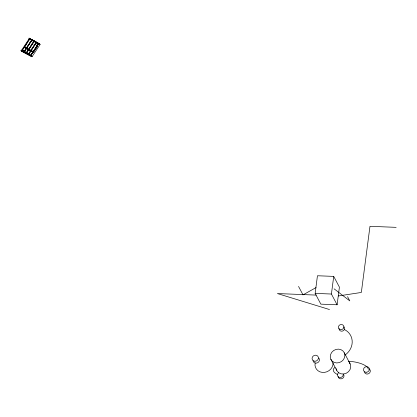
<?xml version="1.0" encoding="UTF-8"?>
<svg xmlns="http://www.w3.org/2000/svg" width="417" height="417" viewBox="0 0 417 417"><rect width="100%" height="100%" fill="white"/><g stroke="black" fill="none" stroke-linecap="round" stroke-linejoin="round"><path stroke-width="0.63" d="M36.722 46.214L36.993 46.021M26.094 48.586L26.422 48.581M315.169 362.993L314.991 365.287A9.257 8.382 -27.9 0 0 324.619 372.376A9.257 8.382 -27.9 0 0 333.1 362.785M315.153 293.386L317.452 275.752L333.72 276.393L339.417 287.151L337.113 304.785L320.85 304.144L315.153 293.386L331.421 294.027L337.113 304.785M331.421 294.027L333.72 276.393M25.02 47.762L25.599 47.528M27.85 48.825C26.928 49.842 27.626 47.804 27.861 49.107C26.891 49.831 27.293 47.689 27.908 48.867M30.045 49.868C30.008 50.978 28.95 49.644 30.06 49.931M31.473 51.546C31.864 50.963 32.771 51.427 31.682 51.4M31.869 51.129L31.968 51.395L32.067 51.098M37.019 46.277L36.8 45.979M39.792 44.52A1.418 0.313 33.4 0 0 40.001 44.259A1.418 0.313 33.4 0 0 38.953 43.394L30.931 55.581A1.418 0.313 33.4 0 1 32.036 56.54A1.418 0.313 33.4 0 1 31.473 56.603L21.992 51.489A1.418 0.313 33.4 0 1 20.881 50.53A1.418 0.313 33.4 0 1 21.449 50.467L29.477 38.281A1.418 0.313 33.4 0 0 29.054 38.541M39.292 44.03L39.057 43.582L29.576 38.473L28.846 39.579L29.081 40.027M21.872 50.744L29.899 38.557L31.973 39.766L23.951 51.953L21.939 50.874L29.899 38.557M25.192 46.167L24.431 47.09M25.885 45.114L26.923 43.535M24.222 47.872L24.895 46.845M23.884 51.828L31.906 39.636M24.103 51.948L32.13 39.756L34.204 40.97L26.182 53.157L24.17 52.073L32.13 39.756M26.115 53.027L34.137 40.84M26.334 53.152L34.361 40.96L36.435 42.169L28.413 54.361L26.401 53.277L34.361 40.96M28.346 54.231L36.368 42.044M28.564 54.351L36.592 42.164L38.666 43.373L30.644 55.56L28.632 54.481L36.592 42.164M30.577 55.435L38.599 43.243M31.52 55.034L31.03 55.774L21.554 50.66L22.278 49.555L22.518 49.998M38.328 44.692L39.057 43.582M33.48 52.167L37.186 46.542M34.189 51.208L34.861 50.186M35.872 48.653L37.217 46.605M32.052 56.707L40.074 44.515M25.63 47.908L25.333 48.07M32.323 51.515C31.483 52.245 31.593 50.264 32.302 51.145M31.483 51.359L31.718 51.453M316.029 287.584L303.008 294.876L298.541 286.437M32.323 51.88L32.302 51.593M338.265 295.971L361.341 292.453L369.973 226.306L396.15 227.348M316.18 295.095L277.409 293.558L329.524 309.544M344.327 329.524L344.541 329.607A16.346 14.798 -27.9 0 1 345.172 354.95M36.503 42.524L37.619 43.128M35.216 43.332L36.331 43.936M34.21 44.291L35.325 44.89M31.801 43.931L32.917 44.53M36.263 46.339L37.379 46.939M26.104 47.991L28.893 49.498M31.682 50.999L33.355 51.901M27.6 49.738L28.716 50.337M21.788 51.109L31.27 56.217M334.121 288.845L349.795 300.881L347.549 296.643M29.518 50.327C30.801 50.905 29.44 48.825 29.487 50.248M25.651 47.59C24.582 46.647 25.281 48.825 25.583 47.465M344.301 352.829A7.459 6.755 -27.9 0 1 336.665 362.941A7.459 6.755 -27.9 0 1 331.734 352.329A7.459 6.755 -27.9 0 1 344.301 352.829L350.165 363.905M330.832 359.24L336.696 370.317M29.576 38.473L29.81 38.917M30.931 55.581L31.473 56.603M21.449 50.467L21.992 51.489M349.196 362.43A7.459 6.755 -27.9 0 1 346.277 373.241A7.459 6.755 -27.9 0 1 336.185 368.623M348.414 361.289A16.607 5.927 7.4 0 1 368.294 369.264M318.765 358.052A3.253 2.945 -27.9 0 1 319.026 361.362A3.253 2.945 -27.9 0 1 315.862 363.108L315.054 362.972A3.253 2.945 -27.9 0 1 313.094 360.752M344.046 326.829A2.794 2.533 -27.9 0 1 344.426 329.357L344.072 329.972A2.794 2.533 -27.9 0 1 340.856 331.056A2.794 2.533 -27.9 0 1 339.167 328.476M337.629 374.628A17.306 6.177 7.4 0 1 335.028 367.403M343.389 374.211A2.987 2.705 -27.9 0 1 342.221 378.542A2.987 2.705 -27.9 0 1 338.177 376.692M369.149 368.899A3.013 2.731 -27.9 0 1 368.868 373.549A3.013 2.731 -27.9 0 1 364.442 371.87M343.264 374.127A2.987 2.705 -27.9 0 1 339.261 377.38A2.987 2.705 -27.9 0 1 338.562 372.694M29.581 50.024L29.915 50.03L29.581 50.024M25.119 47.632L25.453 47.627L25.124 47.601M27.35 48.825L27.684 48.836L27.355 48.81M32.787 52.151L33.115 52.188L32.802 52.115M30.561 50.942L30.884 50.957L30.561 50.942M23.086 50.697L23.409 50.728L23.086 50.697M23.154 50.822L23.477 50.853L23.154 50.822M25.317 51.896L25.64 51.932L25.317 51.896M27.548 53.1L27.871 53.131L27.548 53.1M27.616 53.225L27.939 53.261L27.616 53.225M29.779 54.304L30.144 54.544L29.795 54.262M29.847 54.429L29.862 54.392M36.54 46.047C36.899 47.246 37.556 45.166 36.54 46.047M30.384 39.61L30.707 39.646L30.384 39.61M32.615 40.809L32.927 40.892L32.63 40.772M34.846 42.013L35.169 42.054L34.846 42.013M37.077 43.217L37.389 43.295L37.092 43.18M37.144 43.342L37.457 43.425L37.16 43.305M26.996 48.998L27.313 49.05L26.996 48.998M343.639 327.871L343.285 328.487A2.794 2.533 -27.9 0 1 338.677 328.497A2.794 2.533 -27.9 0 1 340.96 324.53A2.794 2.533 -27.9 0 1 343.639 327.871M314.866 361.231L314.064 361.096A3.253 2.945 -27.9 0 1 313.089 356.186A3.253 2.945 -27.9 0 1 318.291 357.061A3.253 2.945 -27.9 0 1 314.866 361.231M366.063 372.272A3.013 2.731 -27.9 0 0 369.149 368.18A3.013 2.731 -27.9 0 0 364.067 367.982A3.013 2.731 -27.9 0 0 366.063 372.272"/></g></svg>
